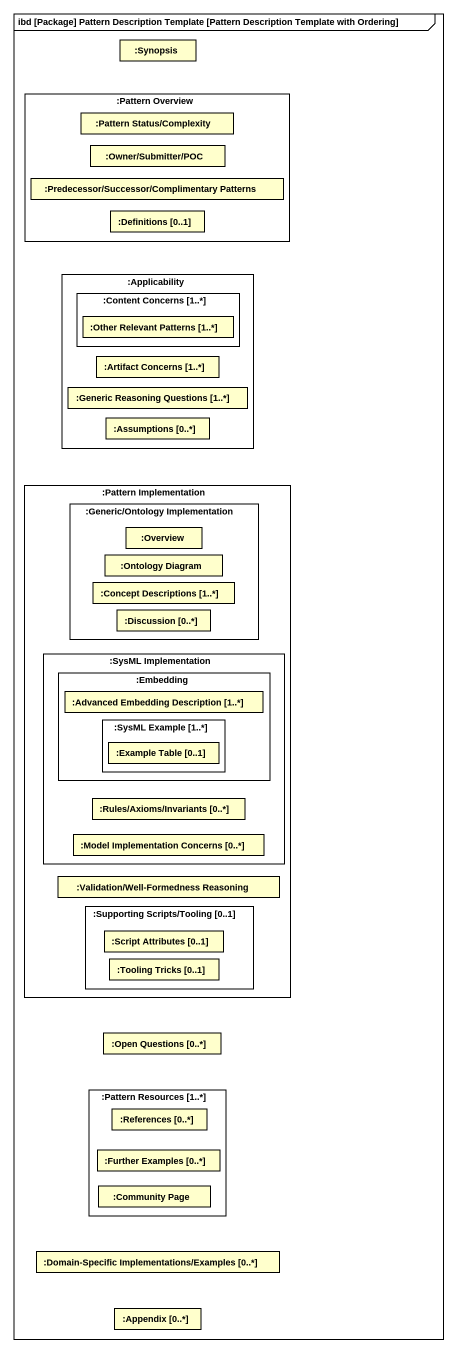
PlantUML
@startuml
mainframe ibd [Package] Pattern Description Template [Pattern Description Template with Ordering]
rectangle ":Synopsis" as Synopsis
rectangle ":Pattern Overview" as Pattern_Overview {
  rectangle ":Pattern Status/Complexity" as Pattern_Status_Complexity
  rectangle ":Owner/Submitter/POC" as Owner_Submitter_POC
  rectangle ":Predecessor/Successor/Complimentary Patterns" as Predecessor_Successor
  rectangle ":Definitions [0..1]" as Definitions_0_1
}
rectangle ":Applicability" as Applicability {
  rectangle ":Content Concerns [1..*]" as Content_Concerns_1 {
    rectangle ":Other Relevant Patterns [1..*]" as Other_Relevant_Patterns_1
  }
  rectangle ":Artifact Concerns [1..*]" as Artifact_Concerns_1
  rectangle ":Generic Reasoning Questions [1..*]" as Generic_Reasoning_Questions
  rectangle ":Assumptions [0..*]" as Assumptions_0
}
rectangle ":Pattern Implementation" as Pattern_Implementation {
  rectangle ":Generic/Ontology Implementation" as Generic_Ontology {
    rectangle ":Ontology Diagram" as Ontology_Diagram
    rectangle ":Overview" as Overview
    rectangle ":Concept Descriptions [1..*]" as Concept_Descriptions_1
    rectangle ":Discussion [0..*]" as Discussion_0
  }
  rectangle ":SysML Implementation" as SysML_Implementation {
    rectangle ":Embedding" as Embedding {
      rectangle ":Advanced Embedding Description [1..*]" as Advanced_Embedding
      rectangle ":SysML Example [1..*]" as SysML_Example_1 {
        rectangle ":Example Table [0..1]" as Example_Table_0_1
      }
    }
    rectangle ":Model Implementation Concerns [0..*]" as Model_Implementation
    rectangle ":Rules/Axioms/Invariants [0..*]" as Rules_Axioms_Invariants_0
  }
  rectangle ":Validation/Well-Formedness Reasoning" as Validation_Well_Formedness
  rectangle ":Supporting Scripts/Tooling [0..1]" as Supporting_Scripts_Tooling {
    rectangle ":Script Attributes [0..1]" as Script_Attributes_0_1
    rectangle ":Tooling Tricks [0..1]" as Tooling_Tricks_0_1
  }
}
rectangle ":Open Questions [0..*]" as Open_Questions_0
rectangle ":Pattern Resources [1..*]" as Pattern_Resources_1 {
  rectangle ":References [0..*]" as References_0
  rectangle ":Further Examples [0..*]" as Further_Examples_0
  rectangle ":Community Page" as Community_Page
}
rectangle ":Domain-Specific Implementations/Examples [0..*]" as Domain_Specific
rectangle ":Appendix [0..*]" as Appendix_0
@enduml
